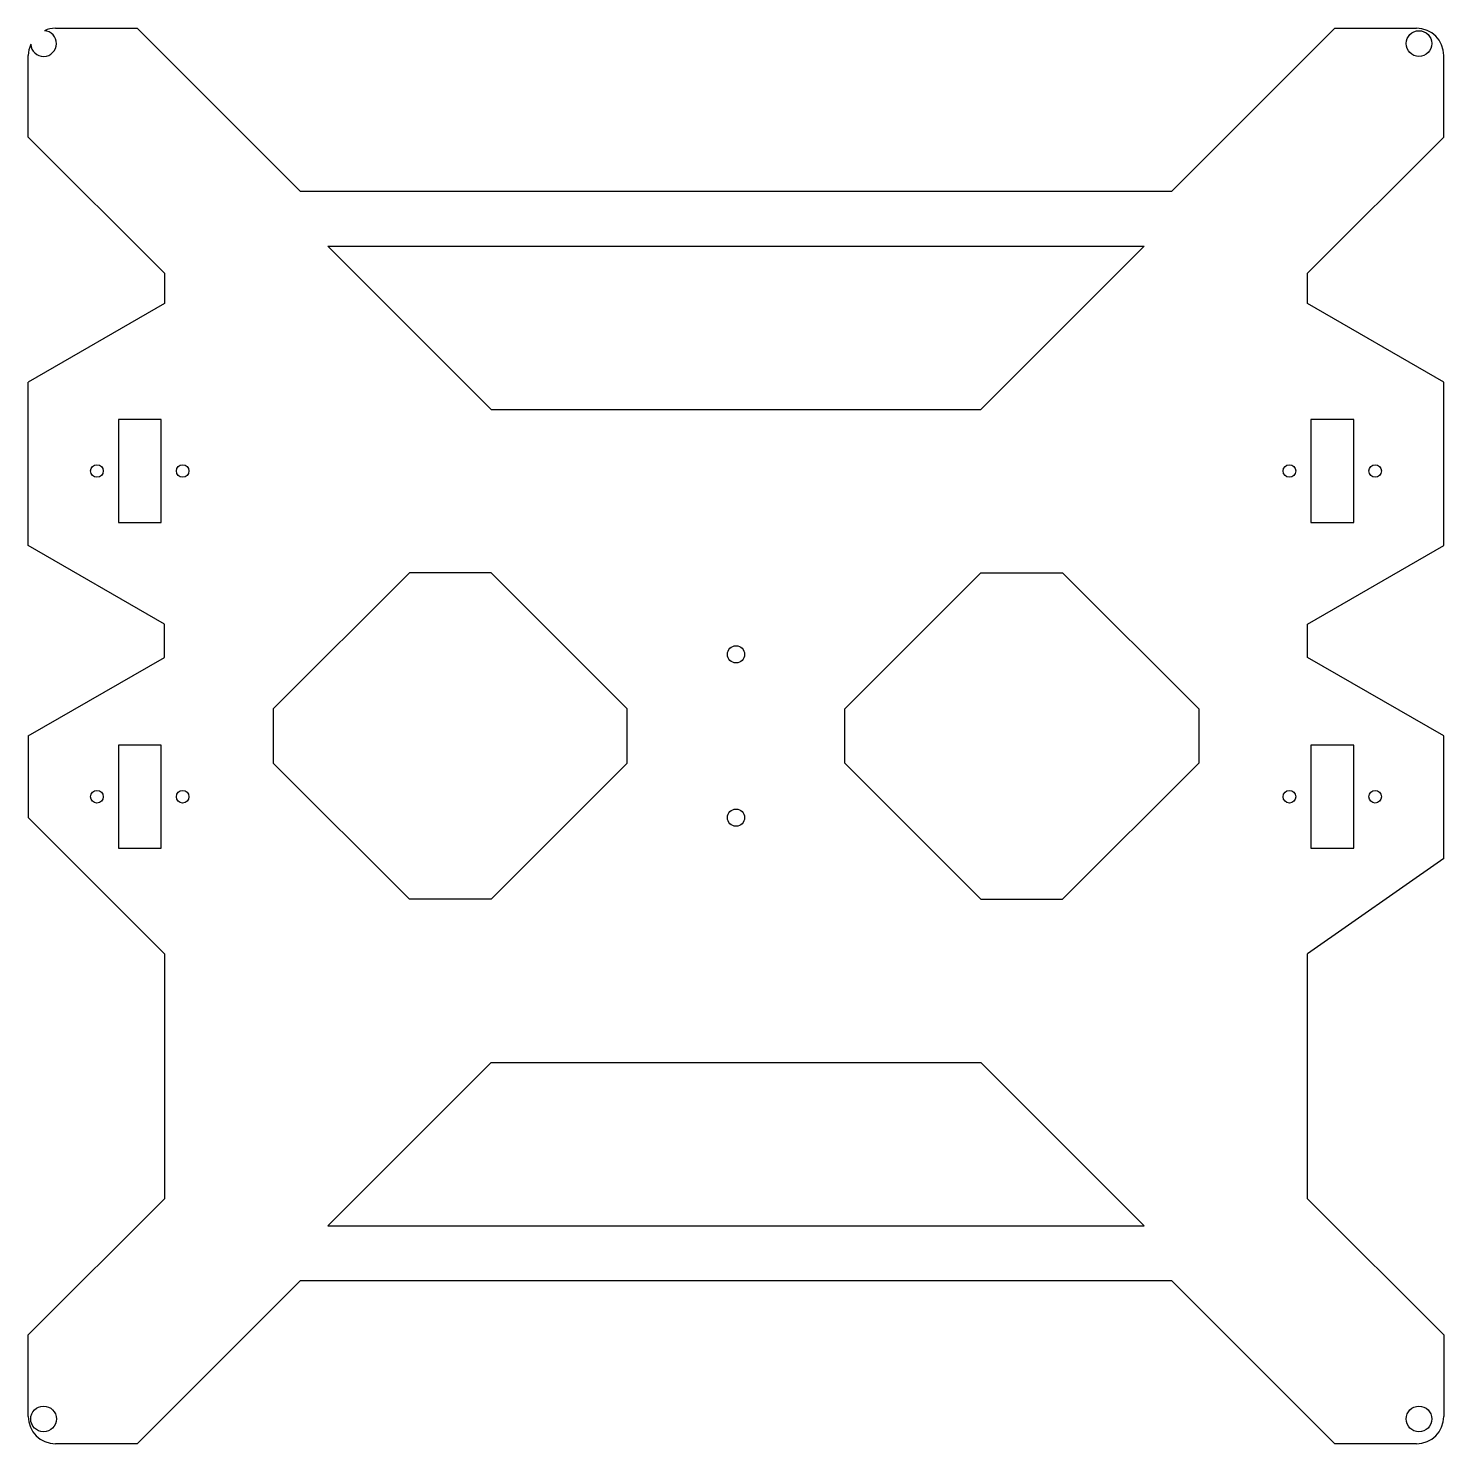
# Model space of a CAD drawing. Header units: inches. Extents: x -11.4 to 1.6, y -7.7 to 5.3.
import ezdxf

# ---------------------------------------------------------------- set-up
doc = ezdxf.new("R2010")
doc.units = ezdxf.units.IN
doc.header["$MEASUREMENT"] = 0

msp = doc.modelspace()

# ---------------------------------------------------------------- linework, layer by layer
at = {"color": 7, "linetype": 'Continuous', "lineweight": 25}
for p, q in [((-11.194, 5.269), (-10.444, 5.269)), ((-8.944, 3.769), (-10.444, 5.269)), ((-0.944, 3.769), (0.556, 5.269)), ((0.556, 5.269), (1.306, 5.269)), ((-11.444, 4.269), (-11.444, 5.019)), ((1.556, 4.269), (1.556, 5.019)), ((-11.444, 4.269), (-10.194, 3.019)), ((0.306, 3.019), (1.556, 4.269)), ((-0.944, 3.769), (-8.944, 3.769)), ((-8.694, 3.269), (-7.194, 1.769)), ((-8.694, 3.269), (-1.194, 3.269)), ((-1.194, 3.269), (-2.694, 1.769)), ((-10.194, 3.019), (-10.194, 2.741)), ((0.306, 2.741), (0.306, 3.019)), ((-10.194, 2.741), (-11.444, 2.019)), ((1.556, 2.019), (0.306, 2.741)), ((-11.444, 0.519), (-11.444, 2.019)), ((1.556, 0.519), (1.556, 2.019)), ((-7.194, 1.769), (-2.694, 1.769)), ((-10.617, 1.676), (-10.617, 0.731)), ((-10.224, 1.676), (-10.617, 1.676)), ((-10.224, 0.731), (-10.224, 1.676)), ((0.335, 1.676), (0.335, 0.731)), ((0.729, 1.676), (0.335, 1.676)), ((0.729, 0.731), (0.729, 1.676)), ((-10.617, 0.731), (-10.224, 0.731)), ((0.335, 0.731), (0.729, 0.731)), ((-10.194, -0.203), (-11.444, 0.519)), ((0.306, -0.203), (1.556, 0.519)), ((-7.944, 0.269), (-9.194, -0.981)), ((-7.194, 0.269), (-7.944, 0.269)), ((-5.944, -0.981), (-7.194, 0.269)), ((-3.944, -0.981), (-2.694, 0.269)), ((-2.694, 0.269), (-1.944, 0.269)), ((-1.944, 0.269), (-0.694, -0.981)), ((-10.194, -0.509), (-10.194, -0.203)), ((0.306, -0.509), (0.306, -0.203)), ((-11.444, -1.231), (-10.194, -0.509)), ((1.556, -1.231), (0.306, -0.509)), ((-9.194, -0.981), (-9.194, -1.481)), ((-5.944, -1.481), (-5.944, -0.981)), ((-3.944, -1.481), (-3.944, -0.981)), ((-0.694, -0.981), (-0.694, -1.481)), ((-11.444, -1.231), (-11.444, -1.981)), ((1.556, -2.356), (1.556, -1.231)), ((-10.617, -1.316), (-10.617, -2.261)), ((-10.224, -1.316), (-10.617, -1.316)), ((-10.224, -2.261), (-10.224, -1.316)), ((0.335, -1.316), (0.335, -2.261)), ((0.729, -1.316), (0.335, -1.316)), ((0.729, -2.261), (0.729, -1.316)), ((-7.944, -2.731), (-9.194, -1.481)), ((-5.944, -1.481), (-7.194, -2.731)), ((-3.944, -1.481), (-2.694, -2.731)), ((-1.944, -2.731), (-0.694, -1.481)), ((-10.194, -3.231), (-11.444, -1.981)), ((-10.617, -2.261), (-10.224, -2.261)), ((0.335, -2.261), (0.729, -2.261)), ((1.556, -2.356), (0.306, -3.231)), ((-7.194, -2.731), (-7.944, -2.731)), ((-2.694, -2.731), (-1.944, -2.731)), ((-10.194, -3.231), (-10.194, -5.481)), ((0.306, -5.481), (0.306, -3.231)), ((-8.694, -5.731), (-7.194, -4.231)), ((-7.194, -4.231), (-2.694, -4.231)), ((-1.194, -5.731), (-2.694, -4.231)), ((-10.194, -5.481), (-11.444, -6.731)), ((1.556, -6.731), (0.306, -5.481)), ((-8.694, -5.731), (-1.194, -5.731)), ((-10.444, -7.731), (-8.944, -6.231)), ((-8.944, -6.231), (-0.944, -6.231)), ((-0.944, -6.231), (0.556, -7.731)), ((-11.444, -7.481), (-11.444, -6.731)), ((1.556, -6.731), (1.556, -7.481)), ((-10.444, -7.731), (-11.194, -7.731)), ((1.306, -7.731), (0.556, -7.731))]:
    msp.add_line(p, q, dxfattribs=at)
for centre, radius in [((1.329, 5.129), 0.118), ((-10.814, 1.203), 0.0575), ((-10.027, 1.203), 0.0575), ((0.139, 1.203), 0.0575), ((0.926, 1.203), 0.0575), ((-4.944, -0.481), 0.0787), ((-10.814, -1.789), 0.0575), ((-10.027, -1.789), 0.0575), ((0.139, -1.789), 0.0575), ((0.926, -1.789), 0.0575), ((-4.944, -1.981), 0.0787), ((-11.304, -7.504), 0.118), ((1.329, -7.504), 0.118)]:
    msp.add_circle(centre, radius, dxfattribs=at)
for centre, radius, start, end in [((-11.304, 5.129), 0.118, 183.499, 86.501), ((-11.194, 5.019), 0.25, 90, 114.2781), ((1.306, 5.019), 0.25, 0, 90), ((-11.194, 5.019), 0.25, 155.7219, 180), ((-11.194, -7.481), 0.25, 180, 270), ((1.306, -7.481), 0.25, 270, 0)]:
    msp.add_arc(centre, radius, start, end, dxfattribs=at)

doc.saveas('drawing.dxf')
